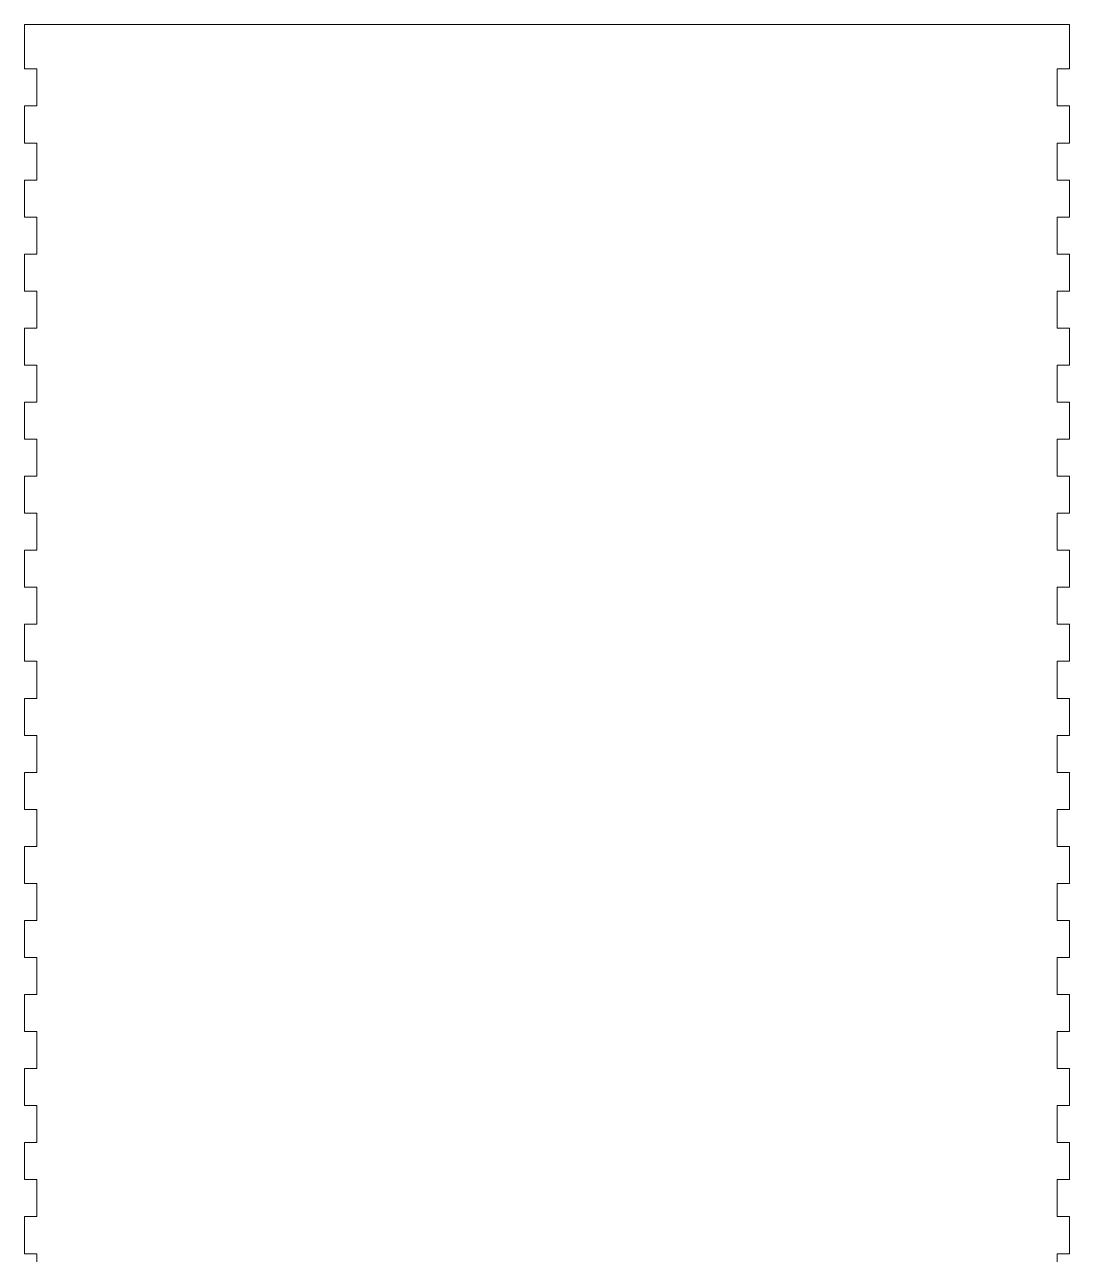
# Model space of a CAD drawing. Extents: x 0 to 54.2, y 0 to 48.1.
# Drawn here: x 0 to 10, y 36.35 to 48.12 of the extents above; entities that cross this region are included whole.
import ezdxf

# ---------------------------------------------------------------- set-up
doc = ezdxf.new("R2010")
doc.units = 0
doc.layers.get('0').update_dxf_attribs({"lineweight": 0})

msp = doc.modelspace()

# ---------------------------------------------------------------- linework, layer by layer
for p, q in [((0.118, 48.118), (0, 48.118)), ((0, 48.118), (0, 47.693)), ((9.882, 48.118), (0.118, 48.118)), ((10, 48.118), (9.882, 48.118)), ((10, 47.693), (10, 48.118)), ((0, 47.693), (0.118, 47.693)), ((0.118, 47.693), (0.118, 47.339)), ((9.882, 47.339), (9.882, 47.693)), ((9.882, 47.693), (10, 47.693)), ((0.118, 47.339), (0, 47.339)), ((0, 47.339), (0, 46.984)), ((10, 47.339), (9.882, 47.339)), ((10, 46.984), (10, 47.339)), ((0, 46.984), (0.118, 46.984)), ((0.118, 46.984), (0.118, 46.63)), ((9.882, 46.63), (9.882, 46.984)), ((9.882, 46.984), (10, 46.984)), ((0.118, 46.63), (0, 46.63)), ((0, 46.63), (0, 46.276)), ((10, 46.63), (9.882, 46.63)), ((10, 46.276), (10, 46.63)), ((0, 46.276), (0.118, 46.276)), ((0.118, 46.276), (0.118, 45.921)), ((9.882, 45.921), (9.882, 46.276)), ((9.882, 46.276), (10, 46.276)), ((0.118, 45.921), (0, 45.921)), ((0, 45.921), (0, 45.567)), ((10, 45.921), (9.882, 45.921)), ((10, 45.567), (10, 45.921)), ((0, 45.567), (0.118, 45.567)), ((0.118, 45.567), (0.118, 45.213)), ((9.882, 45.213), (9.882, 45.567)), ((9.882, 45.567), (10, 45.567)), ((0.118, 45.213), (0, 45.213)), ((0, 45.213), (0, 44.858)), ((10, 45.213), (9.882, 45.213)), ((10, 44.858), (10, 45.213)), ((0, 44.858), (0.118, 44.858)), ((0.118, 44.858), (0.118, 44.504)), ((9.882, 44.504), (9.882, 44.858)), ((9.882, 44.858), (10, 44.858)), ((0.118, 44.504), (0, 44.504)), ((0, 44.504), (0, 44.15)), ((10, 44.504), (9.882, 44.504)), ((10, 44.15), (10, 44.504)), ((0, 44.15), (0.118, 44.15)), ((0.118, 44.15), (0.118, 43.795)), ((9.882, 43.795), (9.882, 44.15)), ((9.882, 44.15), (10, 44.15)), ((0.118, 43.795), (0, 43.795)), ((0, 43.795), (0, 43.441)), ((10, 43.795), (9.882, 43.795)), ((10, 43.441), (10, 43.795)), ((0, 43.441), (0.118, 43.441)), ((0.118, 43.441), (0.118, 43.087)), ((9.882, 43.087), (9.882, 43.441)), ((9.882, 43.441), (10, 43.441)), ((0.118, 43.087), (0, 43.087)), ((0, 43.087), (0, 42.732)), ((10, 43.087), (9.882, 43.087)), ((10, 42.732), (10, 43.087)), ((0, 42.732), (0.118, 42.732)), ((0.118, 42.732), (0.118, 42.378)), ((9.882, 42.378), (9.882, 42.732)), ((9.882, 42.732), (10, 42.732)), ((0.118, 42.378), (0, 42.378)), ((0, 42.378), (0, 42.024)), ((10, 42.378), (9.882, 42.378)), ((10, 42.024), (10, 42.378)), ((0, 42.024), (0.118, 42.024)), ((0.118, 42.024), (0.118, 41.669)), ((9.882, 41.669), (9.882, 42.024)), ((9.882, 42.024), (10, 42.024)), ((0.118, 41.669), (0, 41.669)), ((0, 41.669), (0, 41.315)), ((10, 41.669), (9.882, 41.669)), ((10, 41.315), (10, 41.669)), ((0, 41.315), (0.118, 41.315)), ((0.118, 41.315), (0.118, 40.961)), ((9.882, 40.961), (9.882, 41.315)), ((9.882, 41.315), (10, 41.315)), ((0.118, 40.961), (0, 40.961)), ((0, 40.961), (0, 40.606)), ((10, 40.961), (9.882, 40.961)), ((10, 40.606), (10, 40.961)), ((0, 40.606), (0.118, 40.606)), ((0.118, 40.606), (0.118, 40.252)), ((9.882, 40.252), (9.882, 40.606)), ((9.882, 40.606), (10, 40.606)), ((0.118, 40.252), (0, 40.252)), ((0, 40.252), (0, 39.898)), ((10, 40.252), (9.882, 40.252)), ((10, 39.898), (10, 40.252)), ((0, 39.898), (0.118, 39.898)), ((0.118, 39.898), (0.118, 39.543)), ((9.882, 39.543), (9.882, 39.898)), ((9.882, 39.898), (10, 39.898)), ((0.118, 39.543), (0, 39.543)), ((0, 39.543), (0, 39.189)), ((10, 39.543), (9.882, 39.543)), ((10, 39.189), (10, 39.543)), ((0, 39.189), (0.118, 39.189)), ((0.118, 39.189), (0.118, 38.835)), ((9.882, 38.835), (9.882, 39.189)), ((9.882, 39.189), (10, 39.189)), ((0.118, 38.835), (0, 38.835)), ((0, 38.835), (0, 38.48)), ((10, 38.835), (9.882, 38.835)), ((10, 38.48), (10, 38.835)), ((0, 38.48), (0.118, 38.48)), ((0.118, 38.48), (0.118, 38.126)), ((9.882, 38.126), (9.882, 38.48)), ((9.882, 38.48), (10, 38.48)), ((0.118, 38.126), (0, 38.126)), ((0, 38.126), (0, 37.772)), ((10, 38.126), (9.882, 38.126)), ((10, 37.772), (10, 38.126)), ((0, 37.772), (0.118, 37.772)), ((0.118, 37.772), (0.118, 37.417)), ((9.882, 37.417), (9.882, 37.772)), ((9.882, 37.772), (10, 37.772)), ((0.118, 37.417), (0, 37.417)), ((0, 37.417), (0, 37.063)), ((10, 37.417), (9.882, 37.417)), ((10, 37.063), (10, 37.417)), ((0, 37.063), (0.118, 37.063)), ((0.118, 37.063), (0.118, 36.709)), ((9.882, 36.709), (9.882, 37.063)), ((9.882, 37.063), (10, 37.063)), ((0.118, 36.709), (0, 36.709)), ((0, 36.709), (0, 36.354)), ((10, 36.709), (9.882, 36.709)), ((10, 36.354), (10, 36.709)), ((0, 36.354), (0.118, 36.354)), ((0.118, 36.354), (0.118, 36)), ((9.882, 36), (9.882, 36.354)), ((9.882, 36.354), (10, 36.354))]:
    msp.add_line(p, q)

doc.saveas('drawing.dxf')
